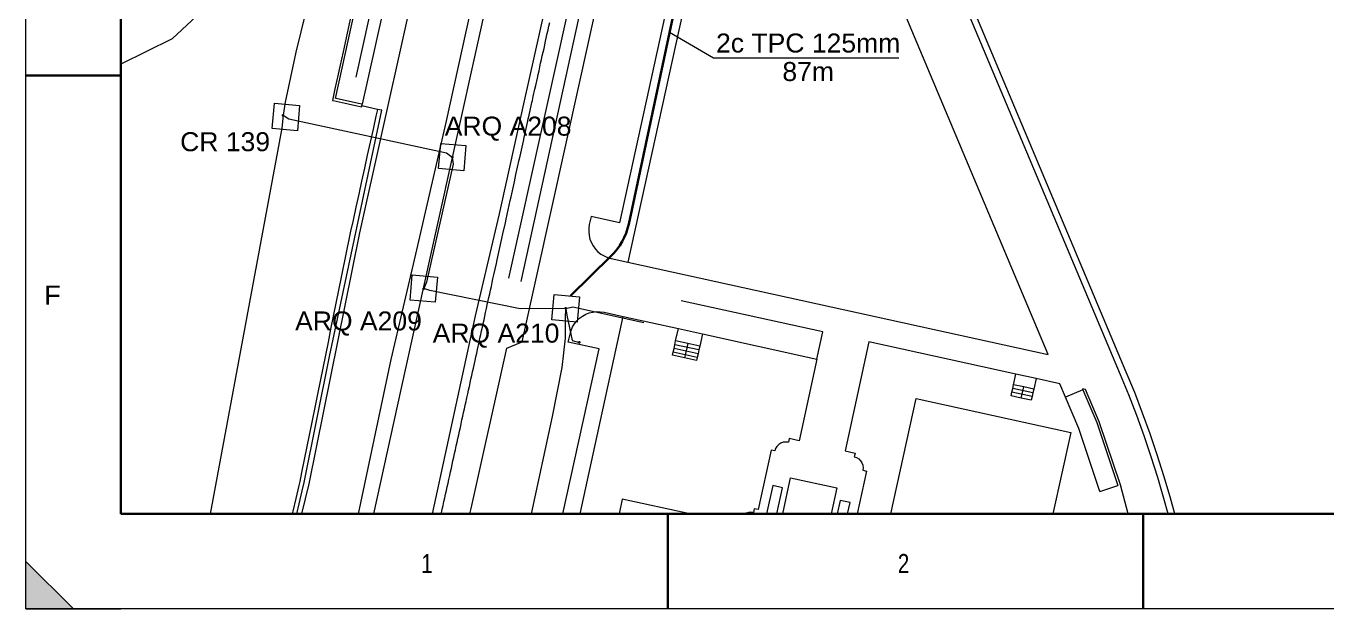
# Model space of a CAD drawing. Header units: millimetres. Extents: x 563728 to 564359, y 4765109 to 4765554.
# Drawn here: x 563728.3 to 563933.7, y 4765108.6 to 4765200.6 of the extents above; entities that cross this region are included whole.
import ezdxf
from ezdxf.enums import TextEntityAlignment as Align

# ---------------------------------------------------------------- set-up
doc = ezdxf.new("R2010")
doc.units = ezdxf.units.MM
for name, color, linetype, lineweight in [('1 CANALIZACIONES', 7, 'Continuous', 0), ('1 ESTRUCTURAS', 7, 'Continuous', 0), ('3 Canalizacion Arquetas Armario otros proyectos - Kanalizazioak Kutxatila Armairua beste proiektuak', 7, 'Continuous', 0), ('58 Formato plano y líneas de solape - Planoaren formatua eta gainjartze marrak', 7, 'Continuous', 0), ('7 Cartografía - Kartografia', 7, 'Continuous', 0), ('Default', 7, 'Continuous', 0)]:
    doc.layers.add(name, color=color, linetype=linetype, lineweight=lineweight)
doc.styles.add('StyleArial', font='arial.ttf')

msp = doc.modelspace()

# ---------------------------------------------------------------- hatches: boundary and pattern name
at = {"layer": '58 Formato plano y líneas de solape - Planoaren formatua eta gainjartze marrak', "linetype": 'Continuous'}
msp.add_hatch(color=7, dxfattribs=at).paths.add_polyline_path([(563735.79, 4765108.58), (563728.29, 4765108.58), (563728.29, 4765116.08)])

# ---------------------------------------------------------------- linework, layer by layer
at = {"layer": '1 CANALIZACIONES', "color": 6, "linetype": 'Continuous', "lineweight": 13, "flags": 128}
for points in [[(563783.12, 4765234.4), (563782.9, 4765233.48), (563779.22, 4765224.47), (563775.99, 4765215.29), (563773.23, 4765205.96), (563770.95, 4765196.5), (563769.25, 4765188.59), (563768.9, 4765186.53)], [(563768.9, 4765186.53), (563768.7, 4765184.48), (563757.38, 4765123.58)], [(563768.9, 4765186.53), (563769.8, 4765185.96), (563794.71, 4765180.6), (563795.64, 4765179.92)], [(563795.64, 4765179.92), (563795.8, 4765178.79), (563791.58, 4765160.18), (563791.14, 4765159.17)], [(563813.57, 4765156.04), (563806.38, 4765155.94), (563792.08, 4765158.84), (563791.14, 4765159.17)], [(563813.57, 4765156.04), (563813.47, 4765155), (563813.48, 4765151.32), (563812.94, 4765146.7), (563811.44, 4765138.96), (563808.1, 4765123.58)], [(563813.57, 4765156.04), (563814.69, 4765156.3), (563825.93, 4765153.83)], [(563813.57, 4765156.04), (563813.74, 4765154.98), (563814.58, 4765150.97), (563815.73, 4765150.66)]]:
    msp.add_lwpolyline(points, dxfattribs=at)
at = {"layer": '1 ESTRUCTURAS', "color": 7, "linetype": 'Continuous', "lineweight": 30}
for p in [(563768.9, 4765186.53), (563795.64, 4765179.92), (563791.14, 4765159.17), (563815.73, 4765150.66)]:
    msp.add_point(p, dxfattribs=at)
at = {"layer": '1 ESTRUCTURAS', "color": 6, "linetype": 'Continuous', "lineweight": 30}
msp.add_point((563813.57, 4765156.04), dxfattribs=at)
at = {"layer": '3 Canalizacion Arquetas Armario otros proyectos - Kanalizazioak Kutxatila Armairua beste proiektuak', "color": 4, "linetype": 'Continuous', "lineweight": 13, "flags": 128}
msp.add_lwpolyline([(563767.53, 4765188.41), (563771.52, 4765188.06), (563771.17, 4765184.08), (563767.18, 4765184.43), (563767.53, 4765188.41)], dxfattribs=at)
at = {"layer": '3 Canalizacion Arquetas Armario otros proyectos - Kanalizazioak Kutxatila Armairua beste proiektuak', "color": 6, "linetype": 'Continuous', "lineweight": 13, "flags": 128}
for points in [[(563793.82, 4765182.09), (563797.81, 4765181.74), (563797.46, 4765177.75), (563793.47, 4765178.1), (563793.82, 4765182.09)], [(563789.33, 4765161.34), (563793.31, 4765160.99), (563792.96, 4765157), (563788.98, 4765157.35), (563789.33, 4765161.34)], [(563811.75, 4765158.21), (563815.74, 4765157.86), (563815.39, 4765153.88), (563811.4, 4765154.23), (563811.75, 4765158.21)]]:
    msp.add_lwpolyline(points, dxfattribs=at)
at = {"layer": '58 Formato plano y líneas de solape - Planoaren formatua eta gainjartze marrak', "color": 7, "linetype": 'Continuous', "lineweight": 30}
for p, q in [((563743.29, 4765192.83), (563728.29, 4765192.83)), ((563829.73, 4765108.58), (563829.73, 4765123.58)), ((563904.82, 4765108.58), (563904.82, 4765123.58))]:
    msp.add_line(p, q, dxfattribs=at)
at = {"layer": '58 Formato plano y líneas de solape - Planoaren formatua eta gainjartze marrak', "color": 7, "linetype": 'Continuous', "lineweight": 0}
msp.add_line((563728.29, 4765108.58), (563743.29, 4765108.58), dxfattribs=at)
at = {"layer": '58 Formato plano y líneas de solape - Planoaren formatua eta gainjartze marrak', "color": 7, "linetype": 'Continuous', "lineweight": 0, "flags": 128}
for points in [[(563728.29, 4765554.08), (564359.04, 4765554.08), (564359.04, 4765108.58), (563728.29, 4765108.58), (563728.29, 4765554.08)], [(563735.79, 4765108.58), (563728.29, 4765108.58), (563728.29, 4765116.08), (563735.79, 4765108.58)]]:
    msp.add_lwpolyline(points, dxfattribs=at)
at = {"layer": '58 Formato plano y líneas de solape - Planoaren formatua eta gainjartze marrak', "color": 7, "linetype": 'Continuous', "lineweight": 30, "flags": 128}
msp.add_lwpolyline([(563743.29, 4765123.58), (563743.29, 4765539.08), (564344.04, 4765539.08), (564344.04, 4765123.58), (564344.04, 4765123.58), (564344.04, 4765123.58), (564344.04, 4765123.58), (564344.04, 4765123.58), (563743.29, 4765123.58)], dxfattribs=at)
at = {"layer": '7 Cartografía - Kartografia', "color": 253, "linetype": 'Continuous', "lineweight": 0, "true_color": 0x9a9a9a, "flags": 128}
for points in [[(563878.39, 4765539.08), (563875.35, 4765529.95), (563872.97, 4765522.71), (563870.67, 4765515.44), (563868.44, 4765508.15), (563866.29, 4765500.84), (563864.22, 4765493.5), (563859.17, 4765474.92), (563844.79, 4765411.64), (563840.18, 4765390.92), (563835.16, 4765368.36), (563830.34, 4765346.52), (563825.62, 4765325.09), (563820.05, 4765300), (563817.17, 4765287.01), (563802.74, 4765222.32), (563802.3, 4765220.31), (563794.64, 4765185.38), (563789.81, 4765164.6), (563785.92, 4765147.99), (563780.77, 4765123.58)], [(563783.24, 4765123.58), (563787.58, 4765143.21), (563792.27, 4765164.42), (563796.83, 4765185.08), (563801.58, 4765206.49), (563804.41, 4765219.1), (563806.31, 4765227.57), (563810.72, 4765247.58), (563814.79, 4765266.04), (563822.39, 4765300), (563824.23, 4765308.21), (563827.86, 4765324.52), (563833.14, 4765346.76), (563843.15, 4765392.31)], [(563792.53, 4765123.58), (563799.33, 4765154.87), (563803.12, 4765170.98), (563807.05, 4765188.79), (563813.48, 4765217.52), (563815.7, 4765227.44), (563821.17, 4765252.42), (563826.51, 4765276.31), (563829.13, 4765288.29), (563831.76, 4765300), (563832.98, 4765305.42), (563836.65, 4765322.24), (563844.73, 4765355.31), (563846.89, 4765364.15), (563849.72, 4765375.1)], [(563743.29, 4765194.66), (563743.32, 4765194.67), (563751.46, 4765198.64), (563757.43, 4765204.25), (563763.94, 4765215.64), (563767.56, 4765226.49), (563768.72, 4765231.82), (563780.45, 4765229.25), (563781.2, 4765233.33), (563770.27, 4765235.94), (563766.45, 4765242.06), (563767.87, 4765247.95)], [(563838.53, 4765232.31), (563823.39, 4765163.33)], [(563823.39, 4765163.33), (563889.8, 4765148.78), (563858.19, 4765223.88), (563855.94, 4765226.89), (563852.65, 4765229.26), (563838.53, 4765232.31)], [(563834.73, 4765227.21), (563822.07, 4765169.56), (563817.58, 4765170.55), (563817.3, 4765169.28), (563817.21, 4765168.7), (563817.2, 4765168.11), (563817.26, 4765167.52), (563817.4, 4765166.95), (563817.62, 4765166.4), (563817.9, 4765165.89), (563818.25, 4765165.41), (563818.66, 4765164.99), (563819.12, 4765164.62), (563819.62, 4765164.32), (563820.16, 4765164.08), (563820.73, 4765163.92), (563823.39, 4765163.33)], [(563908.75, 4765123.58), (563908.1, 4765126), (563907.13, 4765129.32), (563906.09, 4765132.62), (563904.98, 4765135.89), (563903.8, 4765139.15), (563902.54, 4765142.37), (563901.22, 4765145.57), (563866.71, 4765227.55)], [(563909.79, 4765123.58), (563909.07, 4765126.27), (563908.09, 4765129.61), (563907.04, 4765132.93), (563905.92, 4765136.23), (563904.73, 4765139.5), (563903.47, 4765142.74), (563902.15, 4765145.95), (563867.63, 4765227.95)], [(563786.64, 4765220.7), (563780.4, 4765192.54)], [(563798.44, 4765123.58), (563798.63, 4765124.44), (563804.25, 4765149.75), (563804.88, 4765150.02), (563806.69, 4765150.78), (563815.84, 4765192.05), (563822.2, 4765220.71)], [(563777.18, 4765189.17), (563783.41, 4765217.49), (563783.02, 4765217.58), (563782.78, 4765216.47), (563781.49, 4765210.61), (563781.23, 4765209.44), (563779.94, 4765203.58), (563779.68, 4765202.41), (563778.39, 4765196.55), (563778.13, 4765195.38), (563777.88, 4765194.21), (563777.62, 4765193.04), (563777.36, 4765191.86), (563777.1, 4765190.69), (563776.7, 4765188.87), (563776.83, 4765188.84), (563779.18, 4765188.33), (563780.35, 4765188.08), (563781.33, 4765187.87), (563781.35, 4765187.99)], [(563791.72, 4765216), (563787.82, 4765216.85), (563787.79, 4765216.86), (563786.82, 4765212.59), (563781.41, 4765188.26)], [(563771.89, 4765123.58), (563773.02, 4765128.36), (563781.05, 4765167.94), (563791.72, 4765216)], [(563806.53, 4765160.29), (563818.13, 4765213.19)], [(563804.56, 4765160.81), (563815.63, 4765210.67), (563813.3, 4765211.23)], [(563793.9, 4765123.58), (563793.94, 4765123.77), (563794.07, 4765124.36), (563794.2, 4765124.94), (563794.33, 4765125.53), (563794.46, 4765126.11), (563794.59, 4765126.7), (563794.72, 4765127.29), (563794.85, 4765127.87), (563794.98, 4765128.46), (563795.11, 4765129.04), (563795.24, 4765129.63), (563795.37, 4765130.21), (563795.5, 4765130.8), (563795.63, 4765131.39), (563795.76, 4765131.97), (563795.89, 4765132.56), (563796.02, 4765133.14), (563796.15, 4765133.73), (563796.28, 4765134.32), (563796.41, 4765134.9), (563796.54, 4765135.49), (563796.67, 4765136.07), (563796.79, 4765136.66), (563796.92, 4765137.24), (563797.05, 4765137.83), (563797.18, 4765138.42), (563797.31, 4765139), (563797.44, 4765139.59), (563797.57, 4765140.17), (563797.7, 4765140.76), (563797.83, 4765141.35), (563797.9, 4765141.65), (563797.96, 4765141.93), (563798.09, 4765142.52), (563798.22, 4765143.1), (563798.35, 4765143.69), (563798.6, 4765144.86), (563798.73, 4765145.45), (563798.86, 4765146.03), (563798.99, 4765146.62), (563799.25, 4765147.79), (563799.37, 4765148.38), (563799.5, 4765148.96), (563799.63, 4765149.55), (563799.89, 4765150.72), (563800.02, 4765151.31), (563800.15, 4765151.89), (563800.28, 4765152.48), (563800.4, 4765153.07), (563800.53, 4765153.65), (563800.66, 4765154.24), (563800.79, 4765154.83), (563800.92, 4765155.41), (563801.05, 4765156), (563801.18, 4765156.58), (563801.43, 4765157.76), (563801.56, 4765158.34), (563801.69, 4765158.93), (563801.82, 4765159.51), (563801.95, 4765160.1), (563802.08, 4765160.69), (563802.22, 4765161.34), (563802.61, 4765163.1), (563802.74, 4765163.69), (563803.38, 4765166.62), (563803.64, 4765167.79), (563804.03, 4765169.55), (563804.16, 4765170.13), (563804.81, 4765173.06), (563804.94, 4765173.65), (563805.46, 4765175.99), (563805.58, 4765176.58), (563805.71, 4765177.16), (563806.23, 4765179.51), (563806.36, 4765180.09), (563806.88, 4765182.44), (563807.01, 4765183.02), (563807.53, 4765185.37), (563807.65, 4765185.95), (563807.78, 4765186.54), (563808.17, 4765188.3), (563808.22, 4765188.53), (563808.3, 4765188.88), (563808.43, 4765189.47), (563808.7, 4765190.64), (563808.83, 4765191.22), (563809.09, 4765192.39), (563809.22, 4765192.98), (563809.35, 4765193.56), (563809.48, 4765194.15), (563809.61, 4765194.74), (563809.74, 4765195.32), (563809.87, 4765195.91), (563810, 4765196.49), (563810.14, 4765197.08), (563810.27, 4765197.66), (563810.4, 4765198.25), (563810.66, 4765199.42), (563810.79, 4765200.01), (563810.92, 4765200.59), (563811.05, 4765201.18)], [(563781.41, 4765188.26), (563780.82, 4765188.38), (563779.65, 4765188.64), (563778.48, 4765188.89), (563777.31, 4765189.15)], [(563781.35, 4765187.99), (563781.41, 4765188.26)], [(563783.82, 4765187.46), (563783.58, 4765186.37), (563783.12, 4765184.32), (563782.22, 4765180.22), (563781.77, 4765178.17), (563781.31, 4765176.12), (563780.86, 4765174.06), (563780.41, 4765172.01), (563779.96, 4765169.96), (563779.58, 4765168.25), (563779.36, 4765167.16), (563778.94, 4765165.1), (563778.1, 4765160.99), (563777.69, 4765158.93), (563776.85, 4765154.81), (563776.43, 4765152.76), (563776.02, 4765150.7), (563775.6, 4765148.64), (563774.76, 4765144.52), (563774.35, 4765142.47), (563773.93, 4765140.41), (563773.51, 4765138.35), (563772.68, 4765134.23), (563772.26, 4765132.17), (563771.84, 4765130.12), (563771.55, 4765128.68), (563771.41, 4765128.08), (563770.93, 4765126.04), (563770.45, 4765124), (563770.35, 4765123.58)], [(563771.07, 4765123.58), (563771.45, 4765125.2), (563771.93, 4765127.24), (563772.23, 4765128.53), (563776.27, 4765148.43), (563784.5, 4765187.31), (563783.82, 4765187.46)], [(563783.82, 4765187.46), (563781.35, 4765187.99)], [(563813.14, 4765123.58), (563818.87, 4765149.65), (563813.98, 4765150.72), (563814.26, 4765151.99), (563814.43, 4765152.56), (563814.66, 4765153.1), (563814.97, 4765153.6), (563815.33, 4765154.06), (563815.76, 4765154.47), (563816.23, 4765154.82), (563816.75, 4765155.1), (563817.3, 4765155.32), (563817.87, 4765155.46), (563818.45, 4765155.52), (563819.04, 4765155.51), (563819.62, 4765155.42), (563822.67, 4765154.75)], [(563853.27, 4765148.03), (563854.21, 4765152.33), (563831.82, 4765157.25)], [(563815.83, 4765123.58), (563822.67, 4765154.75)], [(563822.67, 4765154.75), (563831.37, 4765152.84)], [(563830.94, 4765150.89), (563831.37, 4765152.84)], [(563831.37, 4765152.84), (563835.18, 4765152.01)], [(563835.18, 4765152.01), (563834.75, 4765150.05)], [(563835.18, 4765152.01), (563853.27, 4765148.03)], [(563832.35, 4765148.23), (563830.45, 4765148.64), (563830.55, 4765149.13)], [(563830.55, 4765149.13), (563830.68, 4765149.72)], [(563834.36, 4765148.3), (563830.55, 4765149.13)], [(563830.68, 4765149.72), (563830.81, 4765150.3)], [(563834.49, 4765148.88), (563830.68, 4765149.72)], [(563830.81, 4765150.3), (563830.94, 4765150.89)], [(563834.62, 4765149.47), (563830.81, 4765150.3)], [(563832.84, 4765150.47), (563830.94, 4765150.89)], [(563832.84, 4765150.47), (563832.35, 4765148.23)], [(563834.75, 4765150.05), (563832.84, 4765150.47)], [(563834.62, 4765149.47), (563834.49, 4765148.88)], [(563834.75, 4765150.05), (563834.62, 4765149.47)], [(563861.49, 4765150.73), (563857.72, 4765133.54), (563859.28, 4765133.2), (563859.15, 4765132.61), (563859.53, 4765132.48), (563859.87, 4765132.27), (563860.16, 4765131.99), (563860.38, 4765131.65), (563860.52, 4765131.27), (563860.56, 4765130.87), (563860.52, 4765130.47), (563861.11, 4765130.34), (563859.62, 4765123.58)], [(563884.7, 4765145.64), (563861.49, 4765150.73)], [(563834.36, 4765148.3), (563834.25, 4765147.81), (563832.35, 4765148.23)], [(563834.49, 4765148.88), (563834.36, 4765148.3)], [(563853.27, 4765148.03), (563850.44, 4765135.14), (563848.88, 4765135.48), (563848.75, 4765134.9), (563848.35, 4765134.94), (563847.95, 4765134.89), (563847.57, 4765134.76), (563847.23, 4765134.54), (563846.95, 4765134.25), (563846.73, 4765133.91), (563846.6, 4765133.53), (563846.02, 4765133.65), (563843.96, 4765124.28), (563843.37, 4765124.41), (563843.24, 4765123.82), (563842.84, 4765123.86), (563842.44, 4765123.81), (563842.06, 4765123.68), (563841.91, 4765123.58)], [(563884.34, 4765143.98), (563884.7, 4765145.64)], [(563887.88, 4765144.94), (563884.7, 4765145.64)], [(563887.88, 4765144.94), (563887.51, 4765143.28)], [(563892.53, 4765142.01), (563891.64, 4765144.11), (563887.88, 4765144.94)], [(563884.08, 4765142.8), (563884.21, 4765143.39)], [(563884.21, 4765143.39), (563884.34, 4765143.98)], [(563887.38, 4765142.69), (563884.21, 4765143.39)], [(563885.93, 4765143.63), (563884.34, 4765143.98)], [(563885.54, 4765141.87), (563885.93, 4765143.63)], [(563887.51, 4765143.28), (563885.93, 4765143.63)], [(563887.51, 4765143.28), (563887.38, 4765142.69)], [(563895.29, 4765143.18), (563892.53, 4765142.01)], [(563902.42, 4765123.58), (563901.21, 4765128.19), (563897.86, 4765138.14), (563895.7, 4765143.22), (563895.22, 4765143.33), (563895.29, 4765143.18)], [(563895.29, 4765143.18), (563897.49, 4765138), (563900.82, 4765128.08)], [(563864.95, 4765123.58), (563868.95, 4765141.79)], [(563868.95, 4765141.79), (563893.37, 4765136.43), (563890.55, 4765123.58)], [(563885.54, 4765141.87), (563883.95, 4765142.22), (563884.08, 4765142.8)], [(563887.26, 4765142.11), (563884.08, 4765142.8)], [(563887.26, 4765142.11), (563887.13, 4765141.52), (563885.54, 4765141.87)], [(563887.38, 4765142.69), (563887.26, 4765142.11)], [(563897.98, 4765127.11), (563894.64, 4765137.05), (563892.53, 4765142.01)], [(563847.85, 4765123.58), (563849.1, 4765129.29), (563856.43, 4765127.68), (563855.53, 4765123.58)], [(563846.93, 4765123.58), (563847.84, 4765127.73), (563846.28, 4765128.07), (563845.29, 4765123.58)], [(563897.98, 4765127.11), (563900.82, 4765128.08)], [(563833.16, 4765123.58), (563822.51, 4765125.92), (563822, 4765123.58)], [(563858.09, 4765123.58), (563858.49, 4765125.39), (563856.92, 4765125.73), (563856.45, 4765123.58)]]:
    msp.add_lwpolyline(points, dxfattribs=at)
at = {"layer": 'Default', "color": 4, "linetype": 'Continuous', "lineweight": 30, "flags": 128}
msp.add_lwpolyline([(563814.31, 4765158.04), (563820.71, 4765164.26, 0.14836), (563823.52, 4765169.35), (563836.4, 4765229.81, -0.03517), (563836.77, 4765231.17, -0.03517)], format="xyb", dxfattribs=at)
at = {"layer": 'Default', "color": 4, "linetype": 'Continuous', "lineweight": 0, "flags": 128}
msp.add_lwpolyline([(563866.21, 4765195.56), (563836.94, 4765195.56), (563829.96, 4765199.58)], dxfattribs=at)

# ---------------------------------------------------------------- texts
at = {"layer": '58 Formato plano y líneas de solape - Planoaren formatua eta gainjartze marrak', "color": 7, "linetype": 'Continuous', "lineweight": 0, "style": 'StyleArial', "width": 1.009135}
msp.add_text('F', height=3, dxfattribs=at).set_placement((563733.76, 4765158.13), align=Align.MIDDLE_RIGHT)
at = {"layer": '58 Formato plano y líneas de solape - Planoaren formatua eta gainjartze marrak', "color": 7, "linetype": 'Continuous', "lineweight": 30, "style": 'StyleArial', "width": 0.776663}
for s, p in [('1', (563791.65, 4765114.26)), ('2', (563866.95, 4765114.26))]:
    msp.add_text(s, height=3, dxfattribs=at).set_placement(p, align=Align.CENTER)
at = {"layer": 'Default', "color": 6, "linetype": 'Continuous', "lineweight": 0, "style": 'StyleArial'}
for s, p in [('ARQ A208', (563794.45, 4765186.31)), ('CR 139', (563752.65, 4765183.85)), ('ARQ A209', (563770.81, 4765155.55)), ('ARQ A210', (563792.55, 4765153.63))]:
    msp.add_text(s, height=3, dxfattribs=at).set_placement(p, align=Align.TOP_LEFT)
at = {"layer": 'Default', "color": 4, "linetype": 'Continuous', "lineweight": 13, "insert": (563851.88, 4765195.66), "char_height": 3, "width": 29.0373, "attachment_point": 5, "line_spacing_factor": 0.9, "style": 'StyleArial'}
msp.add_mtext('2c TPC 125mm\\P87m', dxfattribs=at)

doc.saveas('drawing.dxf')
